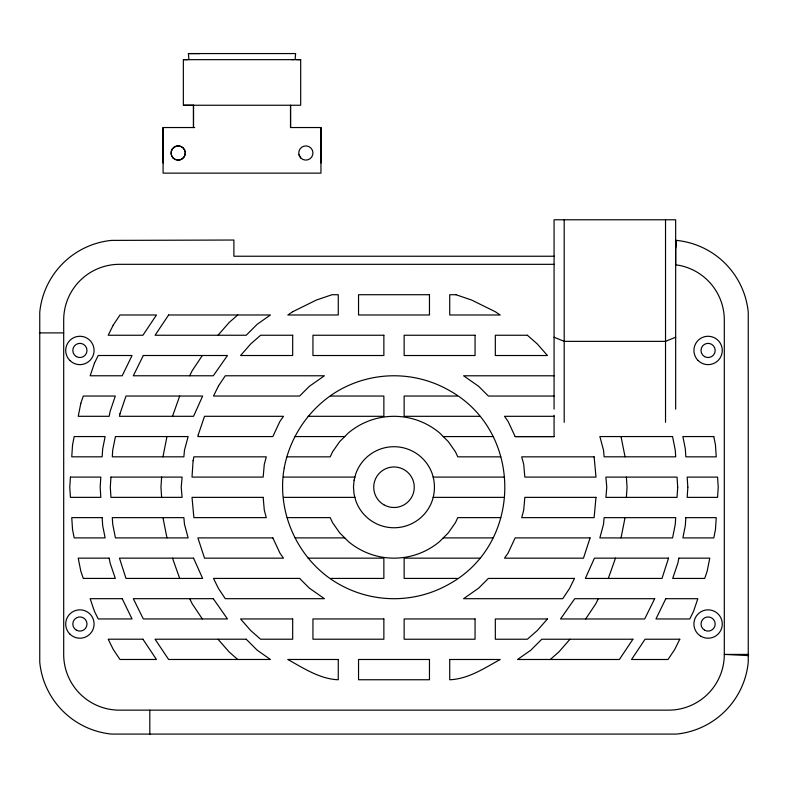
<?xml version="1.0" encoding="UTF-8"?>
<svg xmlns="http://www.w3.org/2000/svg" width="788" height="788" viewBox="0 0 788 788"><rect width="100%" height="100%" fill="white"/><g stroke="black" fill="none" stroke-linecap="round" stroke-linejoin="round"><path stroke-width="1.18" d="M163.086 162.998L163.086 127.538L194.705 127.538M193.484 105.247L193.484 127.538L193.484 105.247L183.348 105.247L183.348 59.652L187.426 59.652M290.545 127.538L290.545 105.247L290.555 127.538L320.952 127.538L320.952 173.133L163.086 173.133L163.086 127.538M183.614 105.247L300.681 105.247L300.681 59.652L291.777 59.652M320.943 162.998L320.943 127.538M554.171 256.238L233.888 256.238L233.888 240.035L111.571 240.389A80.041 80.041 0 0 0 39.755 312.206L39.755 662.255A80.041 80.041 0 0 0 111.571 734.081L676.429 734.081A80.041 80.041 0 0 0 748.245 662.265L748.245 312.206A80.041 80.041 0 0 0 676.429 240.389L675.661 240.389L675.661 264.837L679.453 265.398A55.731 55.731 0 0 1 724.31 320.056L724.31 654.414A55.731 55.731 0 0 1 668.588 710.146L119.412 710.146A55.731 55.731 0 0 1 63.69 654.414L63.69 320.046A55.731 55.731 0 0 1 119.421 264.325L554.161 264.335M161.619 477.095L160.959 487.24L161.619 497.356M626.381 497.376L627.041 487.24L626.381 477.114M675.661 248.23L676.429 240.389M162.949 456.813L166.977 436.562L188.135 436.572L184.461 450.283L183.88 456.823L112.29 456.823L112.723 450.194L115.432 436.562L166.977 436.562M621.023 537.909L625.051 517.657L675.71 517.647L675.277 524.276L672.568 537.909L599.865 537.909L603.539 524.187L604.12 517.657L625.051 517.657M172.503 416.3L179.694 396.039M615.507 558.15L608.306 578.431M189.681 375.777L192.183 370.715L202.339 355.506M598.319 598.703L595.817 603.756L585.661 618.964M217.99 335.245L229.209 322.45L237.73 314.983M570.01 639.226L558.79 652.021L550.27 659.487M675.661 337.225L665.525 341.362L564.198 341.362L554.072 337.225M188.903 59.652L188.421 53.564L295.618 53.564L295.126 59.652M188.421 53.574L199.669 53.574M293.688 59.652L183.614 59.652M296.603 59.652L300.681 59.652M39.4 332.9L63.69 332.9M554.072 375.787L463.6 375.787L478.671 386.337L488.383 396.049L554.072 396.049M330.655 396.039L383.864 396.039L383.864 416.31L308.118 416.31M457.345 396.039L404.136 396.039L404.136 416.31L479.882 416.31M554.072 416.31L504.527 416.31L508.073 421.373L515.165 436.582L554.072 436.582L554.072 415.237M295.116 436.572L344.74 436.572M443.26 436.572L492.884 436.572M515.165 436.582L554.072 436.582M625.051 456.813L675.71 456.833L675.277 450.214L672.558 436.562L599.865 436.562L603.549 450.293L604.12 456.813L625.051 456.813L621.023 436.562M287.196 456.843L330.211 456.843L332.575 451.77L339.667 441.644L348.414 432.907A70.93 70.93 0 0 1 439.596 432.907L448.333 441.644L455.425 451.77L457.789 456.843L500.804 456.843M283.434 477.095L354.915 477.095M433.085 477.095L504.566 477.095M283.434 497.366L354.915 497.366M433.085 497.366L504.566 497.366M162.949 517.657L183.88 517.637L184.451 524.178L188.125 537.889L115.432 537.889L112.723 524.256L112.29 517.637L162.949 517.657L166.977 537.889M287.196 517.627L330.211 517.627L332.575 522.7L339.667 532.826L348.414 541.563A70.93 70.93 0 0 0 439.596 541.563L448.333 532.826L455.425 522.7L457.789 517.627L500.804 517.627M295.116 537.889L344.74 537.889M443.27 537.889L492.884 537.889M308.118 558.16L383.864 558.16L383.864 578.422L330.655 578.422M479.882 558.16L404.136 558.16L404.136 578.422L457.345 578.422M748.6 654.414L724.31 654.414L748.57 655.606M237.72 659.477L229.209 652.021L217.981 639.216M300.839 158.024A7.092 7.092 0 0 1 304.02 146.154A7.092 7.092 0 0 1 312.708 154.842A7.092 7.092 0 0 1 300.839 158.024L299.007 154.832M202.329 618.944L192.183 603.756L189.681 598.683M179.684 578.422L172.493 558.15M675.661 409.149L675.661 219.773L554.072 219.773L554.072 409.149M665.525 219.773L665.525 422.338M564.198 219.773L564.198 422.338M149.809 710.146L149.809 734.436M292.683 618.954L292.673 639.216L260.611 639.216L250.702 630.528L240.557 618.954L292.683 618.954M292.683 335.245L292.673 355.516L240.567 355.516L250.712 343.942L260.621 335.245L292.683 335.245M338.269 659.487L338.269 679.749C319.987 679.128 303.429 668.125 287.807 659.477L338.269 659.487M449.731 659.487L449.731 679.749C468.013 679.128 484.561 668.125 500.173 659.487L449.731 659.487M70.427 477.095L69.768 487.22L70.427 497.356L100.825 497.356L100.165 487.23L100.825 477.095L70.427 477.095M72.545 444.905L71.757 456.823L102.154 456.823L102.676 448.874L105.129 436.562L74.2 436.562L72.545 444.905M110.96 477.095L110.3 487.23L110.96 497.356L182.107 497.356L181.22 487.23L182.107 477.095L110.96 477.095M193.09 460.783L192.016 477.095L263.172 477.095L264.285 464.359L266.295 456.833L193.878 456.833L193.09 460.783M595.984 497.376L594.122 517.637L521.705 517.637L523.715 510.112L524.838 497.366L595.984 497.376M677.7 487.25L677.04 497.376L605.893 497.376L606.78 487.24L605.893 477.114L677.04 477.114L677.7 487.25M685.846 517.647L685.324 525.596L682.871 537.909L713.8 537.909L715.455 529.566L716.243 517.647L685.846 517.647M687.835 487.25L687.175 497.376L717.572 497.376L718.232 487.25L717.572 477.114L687.175 477.114L687.835 487.25M284.241 467.885C276.115 512.958 298.524 561.007 338.269 583.76A111.453 111.453 0 0 0 449.731 583.76C523.153 542.715 523.153 431.755 449.731 390.71A111.453 111.453 0 0 0 338.269 390.71C310.206 407.199 290.132 435.863 284.241 467.885M354.088 480.197L353.467 487.23L354.088 494.273L355.92 501.099A40.533 40.533 0 0 0 432.09 501.099C435.212 492.165 435.212 482.305 432.09 473.371A40.533 40.533 0 0 0 355.92 473.371L354.088 480.197M80.819 403.308L78.239 416.3L109.158 416.3L110.182 411.178L115.314 396.039L83.282 396.039L80.819 403.308M119.963 413.798L119.471 416.3L193.562 416.3L202.644 396.039L125.991 396.039L119.963 413.798M198.261 434.779L197.906 436.572L272.845 436.572L279.927 421.373L283.483 416.31L204.535 416.3L198.261 434.779M590.094 537.909L583.465 558.17L504.527 558.17L508.073 553.097L515.155 537.899L590.094 537.909M668.539 558.15L662.009 578.431L585.356 578.431L594.438 558.15L668.539 558.15M678.842 558.15L677.818 563.292L672.686 578.431L704.708 578.441L707.181 571.162L709.771 558.15L678.842 558.15M94.452 363.15L90.167 375.777L122.199 375.777L132.039 355.506L98.214 355.506L94.452 363.15M665.801 598.703L655.961 618.964L689.776 618.964L693.548 611.321L697.833 598.703L665.801 598.703M113.216 325.109L108.212 335.245L142.923 335.245L156.467 314.983L119.983 314.983L113.216 325.109M143.308 355.506L133.32 375.777L213.282 375.777L227.466 355.506L143.308 355.506M218.503 385.903L213.509 396.039L299.617 396.039L309.329 386.337L324.41 375.777L225.279 375.777L218.503 385.903M574.491 578.431L569.497 588.567L562.721 598.693L463.59 598.693L478.671 588.134L488.383 578.431L574.491 578.431M654.68 598.703L644.683 618.964L560.534 618.964L574.718 598.703L654.68 598.703M679.788 639.226L674.784 649.361L668.017 659.497L631.543 659.497L645.077 639.226L679.788 639.226M168.622 314.983L155.078 335.245L246.22 335.245L257.233 324.232L270.451 314.983L168.622 314.983M632.922 639.226L619.378 659.497L517.549 659.487L530.767 650.238L541.78 639.226L632.922 639.226M547.433 618.964L537.288 630.528L527.379 639.226L495.327 639.226L495.327 618.964L547.433 618.964M292.683 311.733L287.827 314.983L338.269 314.983L338.269 294.722L332.053 294.722L316.461 300.011L292.683 311.733M429.46 294.722L358.54 294.722L358.54 314.993L429.46 314.993L429.46 294.722M455.966 294.722L449.731 294.722L449.731 314.993L500.193 314.993L495.327 311.743L471.559 300.021L455.966 294.722M383.864 335.245L312.944 335.245L312.944 355.516L383.864 355.516L383.864 335.245M475.056 335.255L404.136 335.255L404.136 355.516L475.056 355.516L475.056 335.255M527.389 335.255L495.327 335.255L495.327 355.516L547.443 355.526L537.298 343.952L527.389 335.255M713.8 436.562L682.871 436.562L685.324 448.894L685.846 456.843L716.243 456.853L715.465 444.924L713.8 436.562M594.132 456.843L521.705 456.843L523.715 464.359L524.838 477.095L595.984 477.114L594.132 456.843M263.172 497.366L192.016 497.366L193.878 517.627L266.295 517.627L264.285 510.112L263.172 497.366M102.154 517.637L71.757 517.627L72.535 529.546L74.2 537.889L105.129 537.889L102.676 525.576L102.154 517.637M272.845 537.889L197.906 537.889L204.525 558.16L283.473 558.16L279.927 553.097L272.845 537.889M109.158 558.15L78.229 558.15L80.809 571.142L83.282 578.412L115.314 578.412L110.172 563.272L109.158 558.15M193.553 558.15L119.461 558.15L125.991 578.422L202.634 578.422L193.553 558.15M299.617 578.422L213.509 578.422L218.503 588.557L225.269 598.683L324.4 598.693L309.329 588.134L299.617 578.422M122.189 598.683L90.157 598.683L94.442 611.301L98.214 618.944L132.029 618.944L122.189 598.683M213.272 598.683L133.31 598.683L143.308 618.944L227.466 618.954L213.272 598.683M383.864 618.954L312.944 618.954L312.944 639.216L383.864 639.216L383.864 618.954M475.056 618.954L404.136 618.954L404.136 639.226L475.056 639.226L475.056 618.954M142.914 639.216L108.202 639.206L113.196 649.342L119.973 659.477L156.448 659.477L142.914 639.216M246.211 639.216L155.069 639.216L168.612 659.477L270.432 659.477L257.223 650.228L246.211 639.216M429.46 659.487L358.54 659.487L358.54 679.749L429.46 679.749L429.46 659.487M173.173 158.014A7.092 7.092 0 0 0 185.032 154.832A7.092 7.092 0 0 0 176.345 146.144A7.092 7.092 0 0 0 173.173 158.014A7.092 7.092 0 0 0 185.042 154.842A7.092 7.092 0 0 0 176.354 146.154A7.092 7.092 0 0 0 173.173 158.024M76.357 630.164A7.092 7.092 0 0 0 86.995 624.017A7.092 7.092 0 0 0 76.357 617.881A7.092 7.092 0 0 0 76.357 630.164M76.357 356.59A7.092 7.092 0 0 0 86.995 350.453A7.092 7.092 0 0 0 76.357 344.307A7.092 7.092 0 0 0 76.357 356.59M704.551 630.164A7.092 7.092 0 0 0 715.189 624.017A7.092 7.092 0 0 0 704.551 617.881A7.092 7.092 0 0 0 704.551 630.164M704.551 356.59A7.092 7.092 0 0 0 715.189 350.453A7.092 7.092 0 0 0 704.551 344.307A7.092 7.092 0 0 0 704.551 356.59M69.866 634.054A14.184 14.184 0 0 0 93.605 627.691A14.184 14.184 0 0 0 76.229 610.316A14.184 14.184 0 0 0 69.866 634.054M69.866 360.48A14.184 14.184 0 0 0 93.605 354.117A14.184 14.184 0 0 0 76.229 336.752A14.184 14.184 0 0 0 69.866 360.48M698.07 360.48A14.184 14.184 0 0 0 721.798 354.117A14.184 14.184 0 0 0 704.433 336.752A14.184 14.184 0 0 0 698.07 360.48M701.005 636.31A14.184 14.184 0 0 0 722.281 624.017A14.184 14.184 0 0 0 701.005 611.734A14.184 14.184 0 0 0 701.005 636.31M383.864 504.783A20.261 20.261 0 0 0 414.261 487.23A20.261 20.261 0 0 0 383.864 469.687A20.261 20.261 0 0 0 383.864 504.783"/></g></svg>
